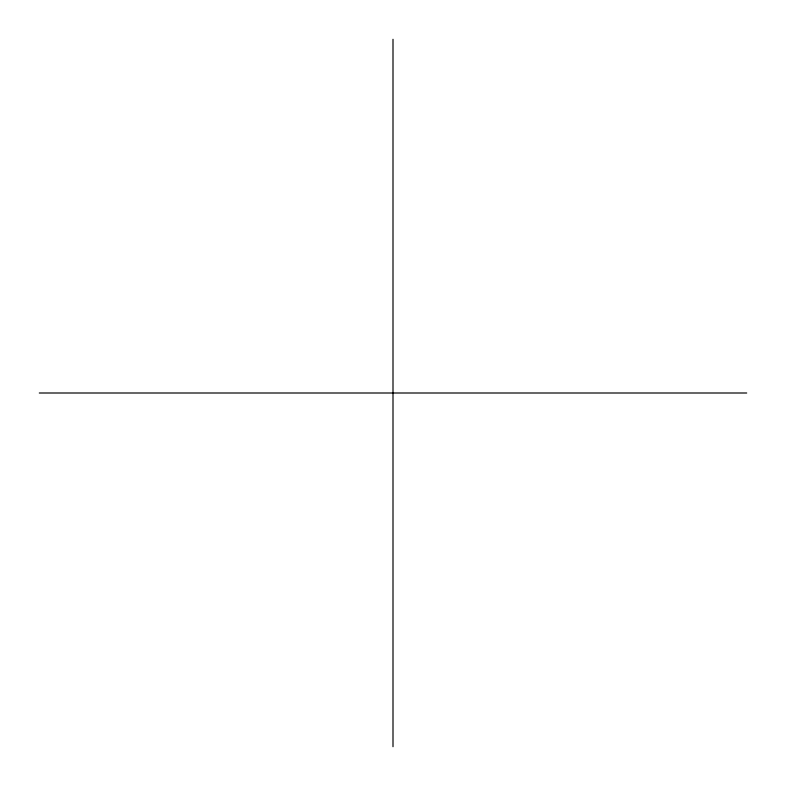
<?xml version="1.0" encoding="UTF-8"?>
<svg xmlns="http://www.w3.org/2000/svg" width="786" height="786" viewBox="0 0 786 786"><rect width="100%" height="100%" fill="white"/><g stroke="black" fill="none" stroke-linecap="round" stroke-linejoin="round"><path stroke-width="1.18" d="M39.3 393L746.7 393M393 39.3L393 746.7"/></g></svg>
